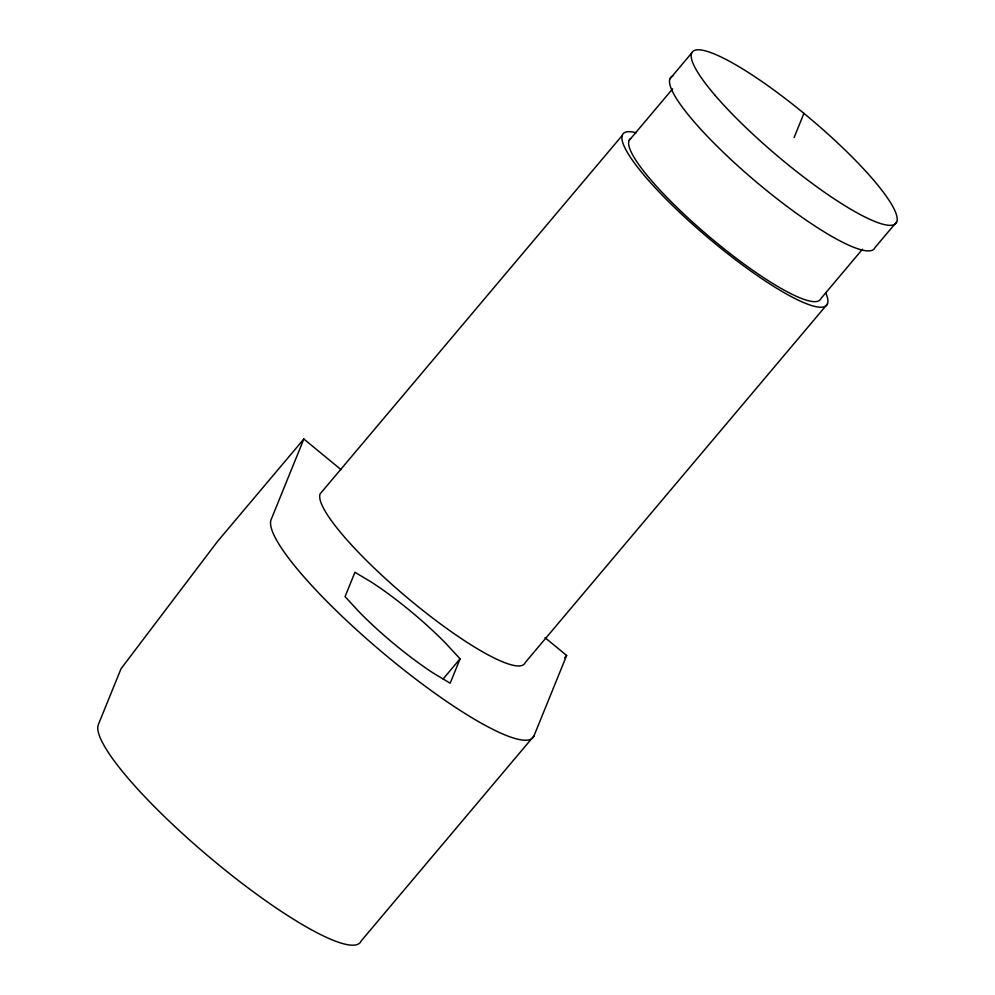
<?xml version="1.0" encoding="UTF-8"?>
<svg xmlns="http://www.w3.org/2000/svg" width="995" height="995" viewBox="0 0 995 995"><rect width="100%" height="100%" fill="white"/><g stroke="black" fill="none" stroke-linecap="round" stroke-linejoin="round"><path stroke-width="1.49" d="M341.049 469.652L303.848 439.019L271.162 519.514A170.531 31.828 40.1 0 0 389.99 658.702A170.531 31.828 40.1 0 0 533.954 735.964L566.64 655.469L545.036 637.683M460.063 658.852L450.175 683.204L433.273 673.08A95.557 17.835 40.1 0 1 359.643 612.435L345.054 596.627L354.941 572.274L371.844 582.386A95.557 17.835 40.1 0 1 445.474 643.031L460.063 658.852L443.086 678.988M794.109 137.546L803.91 113.393M303.848 439.019L217.47 541.491L121.029 668.739L98.406 724.472A170.531 31.828 40.1 0 0 217.233 863.66A170.531 31.828 40.1 0 0 361.197 940.922L533.954 735.964M622.509 135.109L320.191 493.781A133.019 24.825 40.1 0 0 412.863 602.348A133.019 24.825 40.1 0 0 525.161 662.62L827.492 303.948M670.021 78.742L691.612 53.121M629.089 140.519L672.632 88.853M862.491 249.21L820.925 298.537A124.487 23.233 40.1 0 1 710.828 237.967A124.487 23.233 40.1 0 1 630.569 138.591M896.594 221.96L875.003 247.581A133.019 24.825 40.1 0 1 754.683 180.605A133.019 24.825 40.1 0 1 672.819 76.006M564.65 657.832L566.64 655.469M825.614 292.592A133.019 24.825 40.1 0 1 708.689 238.253A133.019 24.825 40.1 0 1 636.278 132.808M714.708 94.923A133.019 24.825 40.1 0 0 890.562 225.33A133.019 24.825 40.1 0 0 777.058 92.361A133.019 24.825 40.1 0 0 714.708 94.923"/></g></svg>
